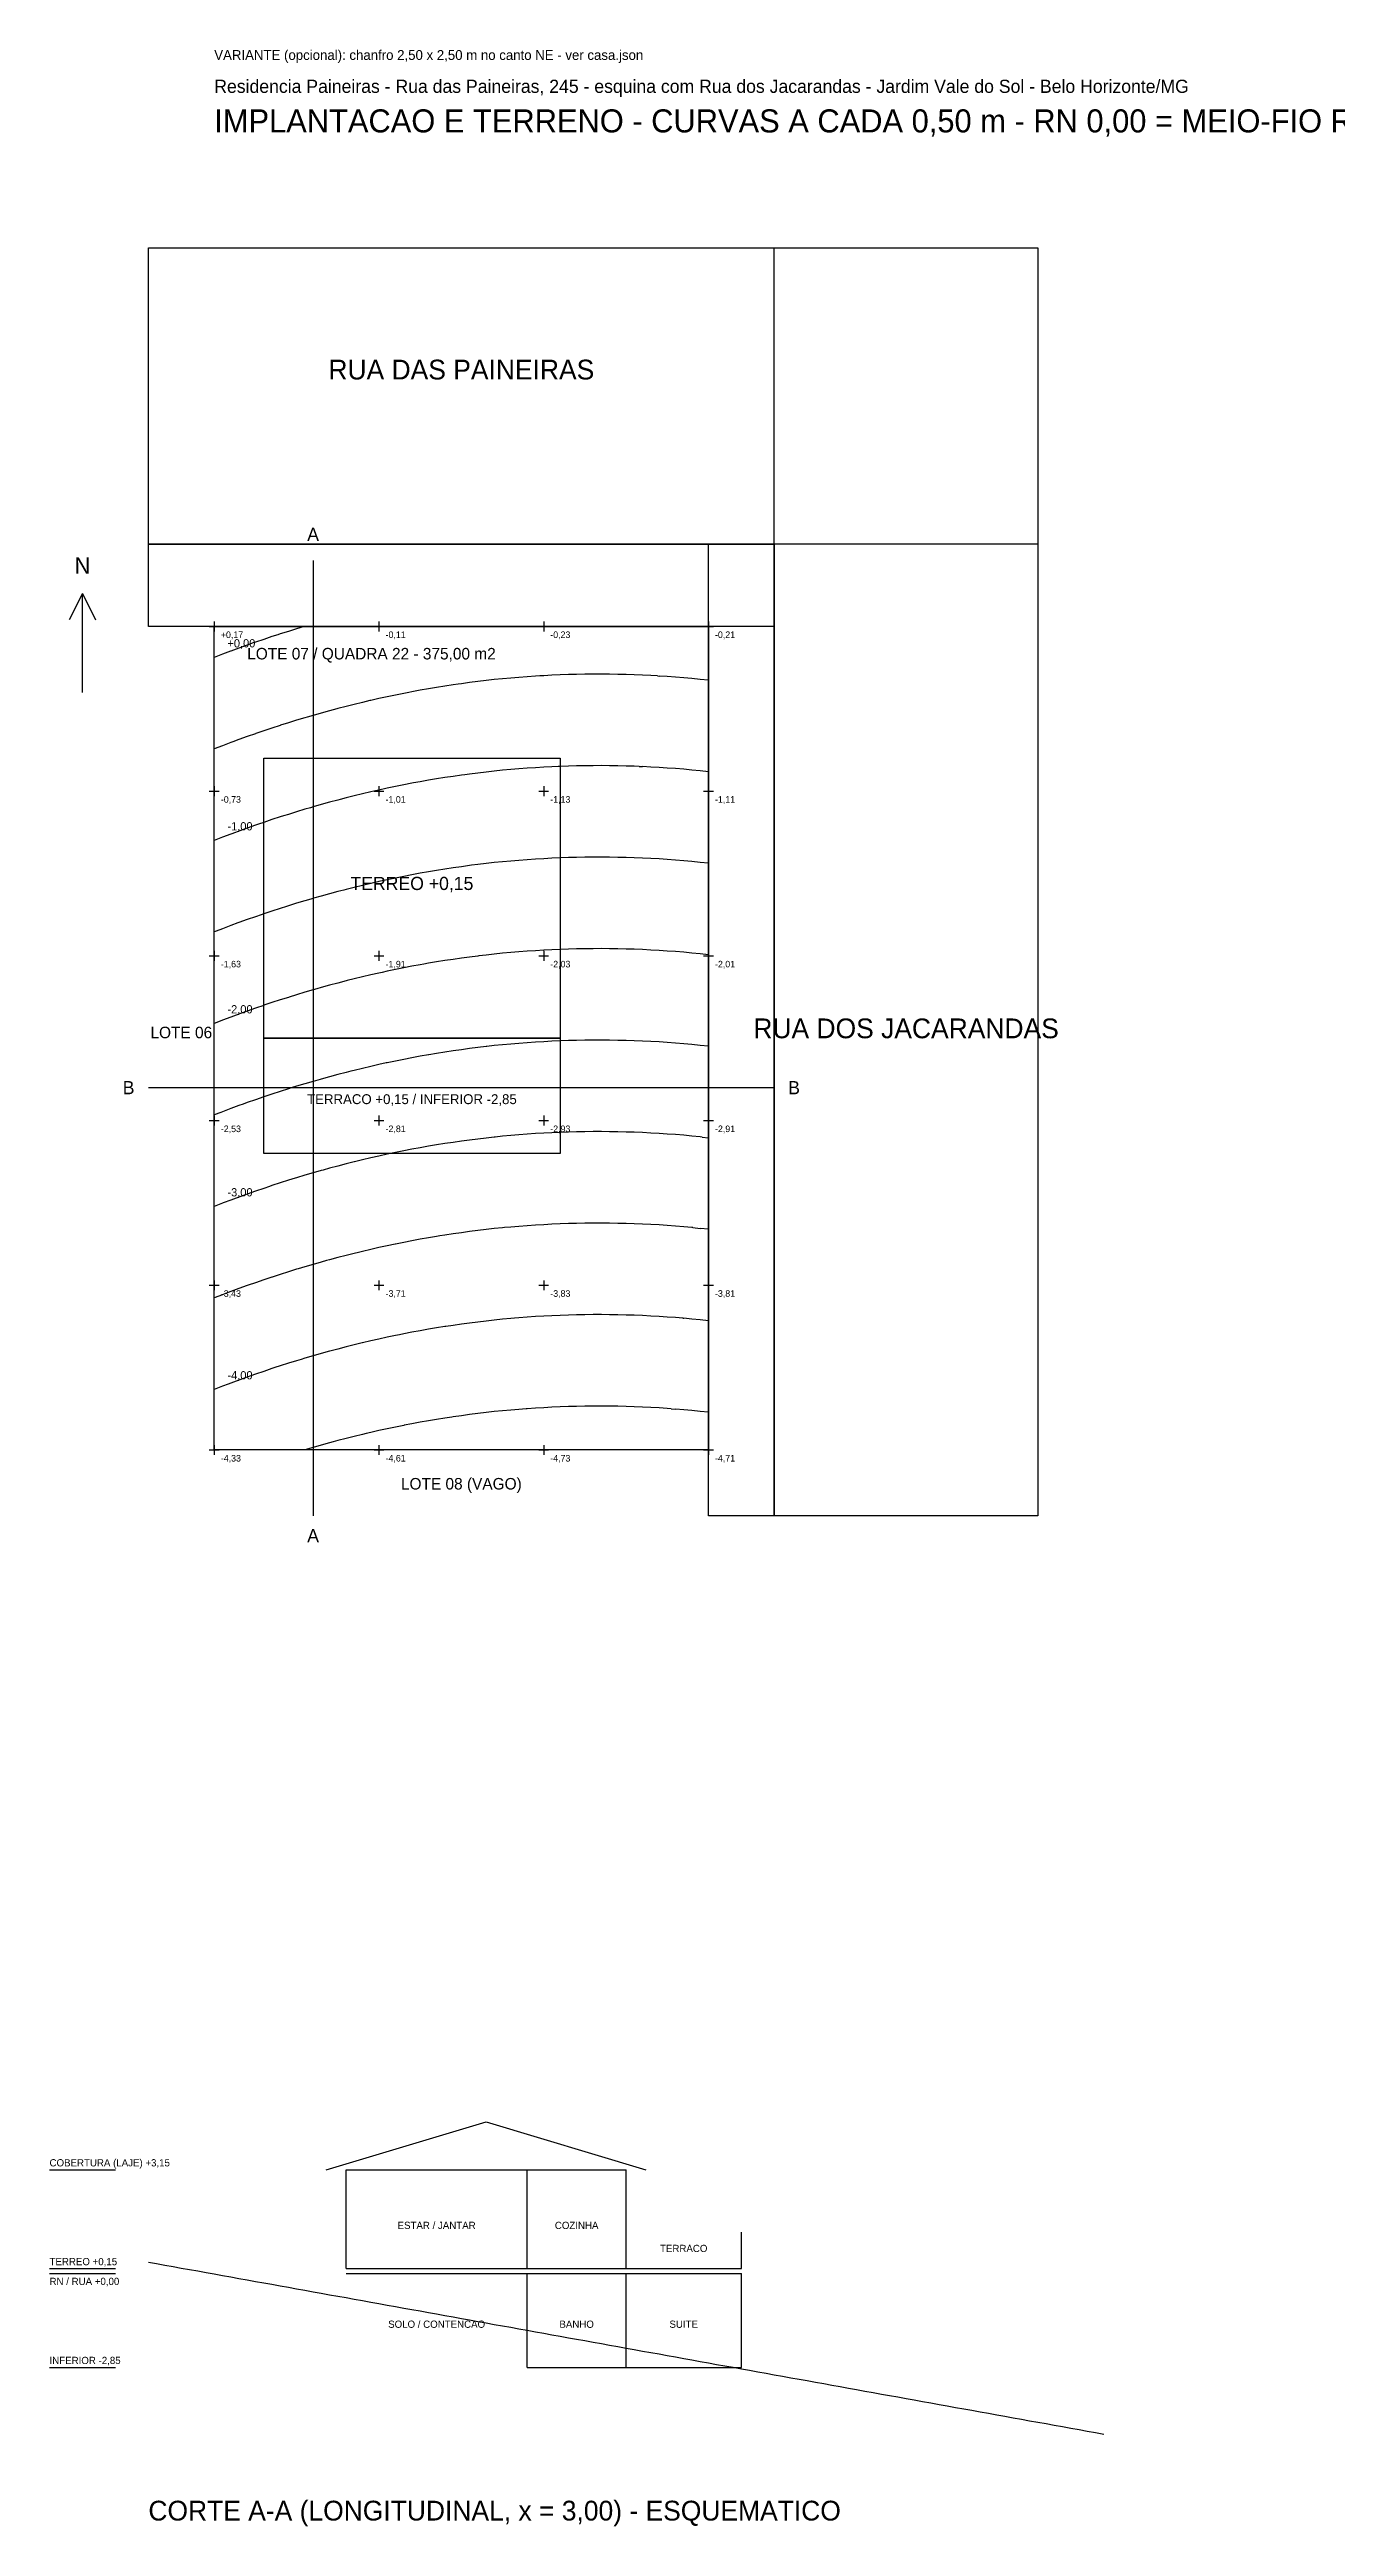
# Model space of a CAD drawing. Header units: metres. Extents: x -5 to 88.6, y -57.7 to 17.5.
# Drawn here: x -5 to 34.1, y -57.7 to 17.5 of the extents above; entities that cross this region are included whole.
import ezdxf
from ezdxf.enums import TextEntityAlignment as Align

# ---------------------------------------------------------------- set-up
doc = ezdxf.new("R2010")
doc.units = ezdxf.units.M
for name, color, linetype in [('AMBIENTES', 7, 'CONTINUOUS'), ('COBERTURA', 30, 'CONTINUOUS'), ('CORTE', 1, 'CONTINUOUS'), ('COTAS_TERRENO', 2, 'CONTINUOUS'), ('CURVAS_MESTRAS', 94, 'CONTINUOUS'), ('CURVAS_NIVEL', 3, 'CONTINUOUS'), ('GUARDA_CORPO', 6, 'CONTINUOUS'), ('LOTE', 7, 'CONTINUOUS'), ('NIVEIS', 2, 'CONTINUOUS'), ('PASSEIO', 9, 'CONTINUOUS'), ('PROJECAO', 8, 'CONTINUOUS'), ('TERRENO_CORTE', 3, 'CONTINUOUS'), ('TEXTO', 7, 'CONTINUOUS'), ('VIAS', 8, 'CONTINUOUS')]:
    doc.layers.add(name, color=color, linetype=linetype)

msp = doc.modelspace()

# ---------------------------------------------------------------- linework, layer by layer
at = {"layer": 'COBERTURA'}
for p, q in [((3.4, -46.85), (8.25, -45.395)), ((8.25, -45.395), (13.1, -46.85))]:
    msp.add_line(p, q, dxfattribs=at)
at = {"layer": 'CORTE'}
for p, q in [((3, 2), (3, -27)), ((-2, -14), (17, -14)), ((4, -46.85), (12.5, -46.85)), ((4, -49.85), (4, -46.85)), ((9.5, -49.85), (9.5, -46.85)), ((12.5, -49.85), (12.5, -46.85)), ((4, -49.85), (16, -49.85)), ((4, -50), (16, -50)), ((9.5, -52.85), (9.5, -50)), ((12.5, -52.85), (12.5, -50)), ((16, -52.85), (16, -50)), ((9.5, -52.85), (16, -52.85))]:
    msp.add_line(p, q, dxfattribs=at)
at = {"layer": 'COTAS_TERRENO'}
for p, q in [((-0.15, 0), (0.15, 0)), ((0, 0.15), (0, -0.15)), ((4.85, 0), (5.15, 0)), ((5, 0.15), (5, -0.15)), ((9.85, 0), (10.15, 0)), ((10, 0.15), (10, -0.15)), ((14.85, 0), (15.15, 0)), ((15, 0.15), (15, -0.15)), ((-0.15, -5), (0.15, -5)), ((0, -4.85), (0, -5.15)), ((4.85, -5), (5.15, -5)), ((5, -4.85), (5, -5.15)), ((9.85, -5), (10.15, -5)), ((10, -4.85), (10, -5.15)), ((14.85, -5), (15.15, -5)), ((15, -4.85), (15, -5.15)), ((-0.15, -10), (0.15, -10)), ((0, -9.85), (0, -10.15)), ((4.85, -10), (5.15, -10)), ((5, -9.85), (5, -10.15)), ((9.85, -10), (10.15, -10)), ((10, -9.85), (10, -10.15)), ((14.85, -10), (15.15, -10)), ((15, -9.85), (15, -10.15)), ((-0.15, -15), (0.15, -15)), ((0, -14.85), (0, -15.15)), ((4.85, -15), (5.15, -15)), ((5, -14.85), (5, -15.15)), ((9.85, -15), (10.15, -15)), ((10, -14.85), (10, -15.15)), ((14.85, -15), (15.15, -15)), ((15, -14.85), (15, -15.15)), ((-0.15, -20), (0.15, -20)), ((0, -19.85), (0, -20.15)), ((4.85, -20), (5.15, -20)), ((5, -19.85), (5, -20.15)), ((9.85, -20), (10.15, -20)), ((10, -19.85), (10, -20.15)), ((14.85, -20), (15.15, -20)), ((15, -19.85), (15, -20.15)), ((-0.15, -25), (0.15, -25)), ((0, -24.85), (0, -25.15)), ((4.85, -25), (5.15, -25)), ((5, -24.85), (5, -25.15)), ((9.85, -25), (10.15, -25)), ((10, -24.85), (10, -25.15)), ((14.85, -25), (15.15, -25)), ((15, -24.85), (15, -25.15))]:
    msp.add_line(p, q, dxfattribs=at)
at = {"layer": 'CURVAS_MESTRAS'}
for p, q in [((2.7304, 0), (2.5, -0.0694)), ((0.4926, -0.75), (0.25, -0.8413)), ((0.5, -0.7472), (0.4926, -0.75)), ((0.75, -0.6552), (0.5, -0.7472)), ((1, -0.5653), (0.75, -0.6552)), ((1.1858, -0.5), (1, -0.5653)), ((1.25, -0.4774), (1.1858, -0.5)), ((1.5, -0.3917), (1.25, -0.4774)), ((1.75, -0.308), (1.5, -0.3917)), ((1.9277, -0.25), (1.75, -0.308)), ((2, -0.2264), (1.9277, -0.25)), ((2.25, -0.1469), (2, -0.2264)), ((2.5, -0.0694), (2.25, -0.1469)), ((0.25, -0.8413), (0, -0.9375)), ((7.6031, -4.5), (7.5, -4.5139)), ((7.75, -4.4802), (7.6031, -4.5)), ((8, -4.4486), (7.75, -4.4802)), ((8.25, -4.4191), (8, -4.4486)), ((8.5, -4.3917), (8.25, -4.4191)), ((8.75, -4.3663), (8.5, -4.3917)), ((9, -4.3431), (8.75, -4.3663)), ((9.25, -4.3219), (9, -4.3431)), ((9.5, -4.3028), (9.25, -4.3219)), ((9.75, -4.2858), (9.5, -4.3028)), ((10, -4.2708), (9.75, -4.2858)), ((10.25, -4.258), (10, -4.2708)), ((10.4355, -4.25), (10.25, -4.258)), ((10.5, -4.2472), (10.4355, -4.25)), ((10.75, -4.2385), (10.5, -4.2472)), ((11, -4.2319), (10.75, -4.2385)), ((11.25, -4.2274), (11, -4.2319)), ((11.5, -4.225), (11.25, -4.2274)), ((11.75, -4.2247), (11.5, -4.225)), ((12, -4.2264), (11.75, -4.2247)), ((12.25, -4.2302), (12, -4.2264)), ((12.5, -4.2361), (12.25, -4.2302)), ((12.75, -4.2441), (12.5, -4.2361)), ((12.8966, -4.25), (12.75, -4.2441)), ((12.8966, -4.25), (13, -4.2542)), ((13.25, -4.2663), (13, -4.2542)), ((13.5, -4.2806), (13.25, -4.2663)), ((13.75, -4.2969), (13.5, -4.2806)), ((14, -4.3153), (13.75, -4.2969)), ((14.25, -4.3358), (14, -4.3153)), ((14.5, -4.3583), (14.25, -4.3358)), ((14.75, -4.383), (14.5, -4.3583)), ((15, -4.4097), (14.75, -4.383)), ((3.8235, -5.25), (3.75, -5.2691)), ((4, -5.2042), (3.8235, -5.25)), ((4.25, -5.1413), (4, -5.2042)), ((4.5, -5.0806), (4.25, -5.1413)), ((4.75, -5.0219), (4.5, -5.0806)), ((4.8466, -5), (4.75, -5.0219)), ((5, -4.9653), (4.8466, -5)), ((5.25, -4.9108), (5, -4.9653)), ((5.5, -4.8583), (5.25, -4.9108)), ((5.75, -4.808), (5.5, -4.8583)), ((6, -4.7597), (5.75, -4.808)), ((6.0526, -4.75), (6, -4.7597)), ((6.25, -4.7135), (6.0526, -4.75)), ((6.5, -4.6694), (6.25, -4.7135)), ((6.75, -4.6274), (6.5, -4.6694)), ((7, -4.5875), (6.75, -4.6274)), ((7.25, -4.5497), (7, -4.5875)), ((7.5, -4.5139), (7.25, -4.5497)), ((1.3462, -6), (1.25, -6.033)), ((1.5, -5.9472), (1.3462, -6)), ((1.75, -5.8635), (1.5, -5.9472)), ((2, -5.7819), (1.75, -5.8635)), ((2.1004, -5.75), (2, -5.7819)), ((2.25, -5.7024), (2.1004, -5.75)), ((2.5, -5.625), (2.25, -5.7024)), ((2.75, -5.5497), (2.5, -5.625)), ((2.9194, -5.5), (2.75, -5.5497)), ((3, -5.4764), (2.9194, -5.5)), ((3.25, -5.4052), (3, -5.4764)), ((3.5, -5.3361), (3.25, -5.4052)), ((3.75, -5.2691), (3.5, -5.3361)), ((0.25, -6.3969), (0, -6.4931)), ((0.5, -6.3028), (0.25, -6.3969)), ((0.6434, -6.25), (0.5, -6.3028)), ((0.75, -6.2108), (0.6434, -6.25)), ((1, -6.1208), (0.75, -6.2108)), ((1.25, -6.033), (1, -6.1208)), ((5, -10.5208), (4.75, -10.5774)), ((5.0955, -10.5), (5, -10.5208)), ((5.25, -10.4663), (5.0955, -10.5)), ((5.5, -10.4139), (5.25, -10.4663)), ((5.75, -10.3635), (5.5, -10.4139)), ((6, -10.3153), (5.75, -10.3635)), ((6.25, -10.2691), (6, -10.3153)), ((6.3583, -10.25), (6.25, -10.2691)), ((6.5, -10.225), (6.3583, -10.25)), ((6.75, -10.183), (6.5, -10.225)), ((7, -10.1431), (6.75, -10.183)), ((7.25, -10.1052), (7, -10.1431)), ((7.5, -10.0694), (7.25, -10.1052)), ((7.75, -10.0358), (7.5, -10.0694)), ((8, -10.0042), (7.75, -10.0358)), ((8.0353, -10), (8, -10.0042)), ((8.25, -9.9747), (8.0353, -10)), ((8.5, -9.9472), (8.25, -9.9747)), ((8.75, -9.9219), (8.5, -9.9472)), ((9, -9.8986), (8.75, -9.9219)), ((9.25, -9.8774), (9, -9.8986)), ((9.5, -9.8583), (9.25, -9.8774)), ((9.75, -9.8413), (9.5, -9.8583)), ((10, -9.8264), (9.75, -9.8413)), ((10.25, -9.8135), (10, -9.8264)), ((10.5, -9.8028), (10.25, -9.8135)), ((10.75, -9.7941), (10.5, -9.8028)), ((11, -9.7875), (10.75, -9.7941)), ((11.25, -9.783), (11, -9.7875)), ((11.5, -9.7806), (11.25, -9.783)), ((11.75, -9.7802), (11.5, -9.7806)), ((12, -9.7819), (11.75, -9.7802)), ((12.25, -9.7858), (12, -9.7819)), ((12.5, -9.7917), (12.25, -9.7858)), ((12.75, -9.7997), (12.5, -9.7917)), ((13, -9.8097), (12.75, -9.7997)), ((13.25, -9.8219), (13, -9.8097)), ((13.5, -9.8361), (13.25, -9.8219)), ((13.75, -9.8524), (13.5, -9.8361)), ((14, -9.8708), (13.75, -9.8524)), ((14.25, -9.8913), (14, -9.8708)), ((14.5, -9.9139), (14.25, -9.8913)), ((14.75, -9.9385), (14.5, -9.9139)), ((15, -9.9653), (14.75, -9.9385)), ((2.25, -11.258), (2, -11.3375)), ((2.2758, -11.25), (2.25, -11.258)), ((2.5, -11.1806), (2.2758, -11.25)), ((2.75, -11.1052), (2.5, -11.1806)), ((3, -11.0319), (2.75, -11.1052)), ((3.1122, -11), (3, -11.0319)), ((3.25, -10.9608), (3.1122, -11)), ((3.5, -10.8917), (3.25, -10.9608)), ((3.75, -10.8247), (3.5, -10.8917)), ((4, -10.7597), (3.75, -10.8247)), ((4.0387, -10.75), (4, -10.7597)), ((4.25, -10.6969), (4.0387, -10.75)), ((4.5, -10.6361), (4.25, -10.6969)), ((4.75, -10.5774), (4.5, -10.6361)), ((0.1264, -12), (0, -12.0486)), ((0.25, -11.9524), (0.1264, -12)), ((0.5, -11.8583), (0.25, -11.9524)), ((0.75, -11.7663), (0.5, -11.8583)), ((0.7954, -11.75), (0.75, -11.7663)), ((1, -11.6764), (0.7954, -11.75)), ((1.25, -11.5885), (1, -11.6764)), ((1.5, -11.5028), (1.25, -11.5885)), ((1.5083, -11.5), (1.5, -11.5028)), ((1.75, -11.4191), (1.5083, -11.5)), ((2, -11.3375), (1.75, -11.4191)), ((6.5, -15.7806), (6.25, -15.8247)), ((6.6818, -15.75), (6.5, -15.7806)), ((6.75, -15.7385), (6.6818, -15.75)), ((7, -15.6986), (6.75, -15.7385)), ((7.25, -15.6608), (7, -15.6986)), ((7.5, -15.625), (7.25, -15.6608)), ((7.75, -15.5913), (7.5, -15.625)), ((8, -15.5597), (7.75, -15.5913)), ((8.25, -15.5302), (8, -15.5597)), ((8.5, -15.5028), (8.25, -15.5302)), ((8.5274, -15.5), (8.5, -15.5028)), ((8.75, -15.4774), (8.5274, -15.5)), ((9, -15.4542), (8.75, -15.4774)), ((9.25, -15.433), (9, -15.4542)), ((9.5, -15.4139), (9.25, -15.433)), ((9.75, -15.3969), (9.5, -15.4139)), ((10, -15.3819), (9.75, -15.3969)), ((10.25, -15.3691), (10, -15.3819)), ((10.5, -15.3583), (10.25, -15.3691)), ((10.75, -15.3497), (10.5, -15.3583)), ((11, -15.3431), (10.75, -15.3497)), ((11.25, -15.3385), (11, -15.3431)), ((11.5, -15.3361), (11.25, -15.3385)), ((11.75, -15.3358), (11.5, -15.3361)), ((12, -15.3375), (11.75, -15.3358)), ((12.25, -15.3413), (12, -15.3375)), ((12.5, -15.3472), (12.25, -15.3413)), ((12.75, -15.3552), (12.5, -15.3472)), ((13, -15.3653), (12.75, -15.3552)), ((13.25, -15.3774), (13, -15.3653)), ((13.5, -15.3917), (13.25, -15.3774)), ((13.75, -15.408), (13.5, -15.3917)), ((14, -15.4264), (13.75, -15.408)), ((14.25, -15.4469), (14, -15.4264)), ((14.5, -15.4694), (14.25, -15.4469)), ((14.75, -15.4941), (14.5, -15.4694)), ((14.8052, -15.5), (14.75, -15.4941)), ((14.8052, -15.5), (15, -15.5208)), ((3.25, -16.5163), (3, -16.5875)), ((3.309, -16.5), (3.25, -16.5163)), ((3.5, -16.4472), (3.309, -16.5)), ((3.75, -16.3802), (3.5, -16.4472)), ((4, -16.3153), (3.75, -16.3802)), ((4.25, -16.2524), (4, -16.3153)), ((4.26, -16.25), (4.25, -16.2524)), ((4.5, -16.1917), (4.26, -16.25)), ((4.75, -16.133), (4.5, -16.1917)), ((5, -16.0764), (4.75, -16.133)), ((5.25, -16.0219), (5, -16.0764)), ((5.3543, -16), (5.25, -16.0219)), ((5.5, -15.9694), (5.3543, -16)), ((5.75, -15.9191), (5.5, -15.9694)), ((6, -15.8708), (5.75, -15.9191)), ((6.25, -15.8247), (6, -15.8708)), ((0.9498, -17.25), (0.75, -17.3219)), ((1, -17.2319), (0.9498, -17.25)), ((1.25, -17.1441), (1, -17.2319)), ((1.5, -17.0583), (1.25, -17.1441)), ((1.6743, -17), (1.5, -17.0583)), ((1.75, -16.9747), (1.6743, -17)), ((2, -16.8931), (1.75, -16.9747)), ((2.25, -16.8135), (2, -16.8931)), ((2.4552, -16.75), (2.25, -16.8135)), ((2.5, -16.7361), (2.4552, -16.75)), ((2.75, -16.6608), (2.5, -16.7361)), ((3, -16.5875), (2.75, -16.6608)), ((0.25, -17.508), (0, -17.6042)), ((0.2712, -17.5), (0.25, -17.508)), ((0.5, -17.4139), (0.2712, -17.5)), ((0.75, -17.3219), (0.5, -17.4139)), ((8.75, -21.033), (8.5, -21.0583)), ((9, -21.0097), (8.75, -21.033)), ((9.1148, -21), (9, -21.0097)), ((9.25, -20.9885), (9.1148, -21)), ((9.5, -20.9694), (9.25, -20.9885)), ((9.75, -20.9524), (9.5, -20.9694)), ((10, -20.9375), (9.75, -20.9524)), ((10.25, -20.9247), (10, -20.9375)), ((10.5, -20.9139), (10.25, -20.9247)), ((10.75, -20.9052), (10.5, -20.9139)), ((11, -20.8986), (10.75, -20.9052)), ((11.25, -20.8941), (11, -20.8986)), ((11.5, -20.8917), (11.25, -20.8941)), ((11.75, -20.8913), (11.5, -20.8917)), ((12, -20.8931), (11.75, -20.8913)), ((12.25, -20.8969), (12, -20.8931)), ((12.5, -20.9028), (12.25, -20.8969)), ((12.75, -20.9108), (12.5, -20.9028)), ((13, -20.9208), (12.75, -20.9108)), ((13.25, -20.933), (13, -20.9208)), ((13.5, -20.9472), (13.25, -20.933)), ((13.75, -20.9635), (13.5, -20.9472)), ((14, -20.9819), (13.75, -20.9635)), ((14.2203, -21), (14, -20.9819)), ((14.2203, -21), (14.25, -21.0024)), ((14.5, -21.025), (14.25, -21.0024)), ((14.75, -21.0497), (14.5, -21.025)), ((15, -21.0764), (14.75, -21.0497)), ((4.4886, -21.75), (4.25, -21.808)), ((4.5, -21.7472), (4.4886, -21.75)), ((4.75, -21.6885), (4.5, -21.7472)), ((5, -21.6319), (4.75, -21.6885)), ((5.25, -21.5774), (5, -21.6319)), ((5.5, -21.525), (5.25, -21.5774)), ((5.6241, -21.5), (5.5, -21.525)), ((5.75, -21.4747), (5.6241, -21.5)), ((6, -21.4264), (5.75, -21.4747)), ((6.25, -21.3802), (6, -21.4264)), ((6.5, -21.3361), (6.25, -21.3802)), ((6.75, -21.2941), (6.5, -21.3361)), ((7, -21.2542), (6.75, -21.2941)), ((7.0275, -21.25), (7, -21.2542)), ((7.25, -21.2163), (7.0275, -21.25)), ((7.5, -21.1806), (7.25, -21.2163)), ((7.75, -21.1469), (7.5, -21.1806)), ((8, -21.1153), (7.75, -21.1469)), ((8.25, -21.0858), (8, -21.1153)), ((8.5, -21.0583), (8.25, -21.0858)), ((1.75, -22.5302), (1.5, -22.6139)), ((1.8426, -22.5), (1.75, -22.5302)), ((2, -22.4486), (1.8426, -22.5)), ((2.25, -22.3691), (2, -22.4486)), ((2.5, -22.2917), (2.25, -22.3691)), ((2.6382, -22.25), (2.5, -22.2917)), ((2.75, -22.2163), (2.6382, -22.25)), ((3, -22.1431), (2.75, -22.2163)), ((3.25, -22.0719), (3, -22.1431)), ((3.5, -22.0028), (3.25, -22.0719)), ((3.5104, -22), (3.5, -22.0028)), ((3.75, -21.9358), (3.5104, -22)), ((4, -21.8708), (3.75, -21.9358)), ((4.25, -21.808), (4, -21.8708)), ((0.25, -23.0635), (0, -23.1597)), ((0.4188, -23), (0.25, -23.0635)), ((0.5, -22.9694), (0.4188, -23)), ((0.75, -22.8774), (0.5, -22.9694)), ((1, -22.7875), (0.75, -22.8774)), ((1.1067, -22.75), (1, -22.7875)), ((1.25, -22.6997), (1.1067, -22.75)), ((1.5, -22.6139), (1.25, -22.6997))]:
    msp.add_line(p, q, dxfattribs=at)
at = {"layer": 'CURVAS_NIVEL'}
for p, q in [((9.8837, -1.5), (9.75, -1.508)), ((10, -1.4931), (9.8837, -1.5)), ((10.25, -1.4802), (10, -1.4931)), ((10.5, -1.4694), (10.25, -1.4802)), ((10.75, -1.4608), (10.5, -1.4694)), ((11, -1.4542), (10.75, -1.4608)), ((11.25, -1.4497), (11, -1.4542)), ((11.5, -1.4472), (11.25, -1.4497)), ((11.75, -1.4469), (11.5, -1.4472)), ((12, -1.4486), (11.75, -1.4469)), ((12.25, -1.4524), (12, -1.4486)), ((12.5, -1.4583), (12.25, -1.4524)), ((12.75, -1.4663), (12.5, -1.4583)), ((13, -1.4764), (12.75, -1.4663)), ((13.25, -1.4885), (13, -1.4764)), ((13.4512, -1.5), (13.25, -1.4885)), ((13.4512, -1.5), (13.5, -1.5028)), ((13.75, -1.5191), (13.5, -1.5028)), ((4.7249, -2.25), (4.5, -2.3028)), ((4.75, -2.2441), (4.7249, -2.25)), ((5, -2.1875), (4.75, -2.2441)), ((5.25, -2.133), (5, -2.1875)), ((5.5, -2.0806), (5.25, -2.133)), ((5.75, -2.0302), (5.5, -2.0806)), ((5.9065, -2), (5.75, -2.0302)), ((6, -1.9819), (5.9065, -2)), ((6.25, -1.9358), (6, -1.9819)), ((6.5, -1.8917), (6.25, -1.9358)), ((6.75, -1.8497), (6.5, -1.8917)), ((7, -1.8097), (6.75, -1.8497)), ((7.25, -1.7719), (7, -1.8097)), ((7.4029, -1.75), (7.25, -1.7719)), ((7.5, -1.7361), (7.4029, -1.75)), ((7.75, -1.7024), (7.5, -1.7361)), ((8, -1.6708), (7.75, -1.7024)), ((8.25, -1.6413), (8, -1.6708)), ((8.5, -1.6139), (8.25, -1.6413)), ((8.75, -1.5885), (8.5, -1.6139)), ((9, -1.5653), (8.75, -1.5885)), ((9.25, -1.5441), (9, -1.5653)), ((9.5, -1.525), (9.25, -1.5441)), ((9.75, -1.508), (9.5, -1.525)), ((14, -1.5375), (13.75, -1.5191)), ((14.25, -1.558), (14, -1.5375)), ((14.5, -1.5806), (14.25, -1.558)), ((14.75, -1.6052), (14.5, -1.5806)), ((15, -1.6319), (14.75, -1.6052)), ((2, -3.0042), (1.75, -3.0858)), ((2.0131, -3), (2, -3.0042)), ((2.25, -2.9247), (2.0131, -3)), ((2.5, -2.8472), (2.25, -2.9247)), ((2.75, -2.7719), (2.5, -2.8472)), ((2.8246, -2.75), (2.75, -2.7719)), ((3, -2.6986), (2.8246, -2.75)), ((3.25, -2.6274), (3, -2.6986)), ((3.5, -2.5583), (3.25, -2.6274)), ((3.7176, -2.5), (3.5, -2.5583)), ((3.75, -2.4913), (3.7176, -2.5)), ((4, -2.4264), (3.75, -2.4913)), ((4.25, -2.3635), (4, -2.4264)), ((4.5, -2.3028), (4.25, -2.3635)), ((0.25, -3.6191), (0, -3.7153)), ((0.5, -3.525), (0.25, -3.6191)), ((0.5679, -3.5), (0.5, -3.525)), ((0.75, -3.433), (0.5679, -3.5)), ((1, -3.3431), (0.75, -3.433)), ((1.25, -3.2552), (1, -3.3431)), ((1.2652, -3.25), (1.25, -3.2552)), ((1.5, -3.1694), (1.2652, -3.25)), ((1.75, -3.0858), (1.5, -3.1694)), ((6.203, -7.5), (6, -7.5375)), ((6.25, -7.4913), (6.203, -7.5)), ((6.5, -7.4472), (6.25, -7.4913)), ((6.75, -7.4052), (6.5, -7.4472)), ((7, -7.3653), (6.75, -7.4052)), ((7.25, -7.3274), (7, -7.3653)), ((7.5, -7.2917), (7.25, -7.3274)), ((7.75, -7.258), (7.5, -7.2917)), ((7.8132, -7.25), (7.75, -7.258)), ((8, -7.2264), (7.8132, -7.25)), ((8.25, -7.1969), (8, -7.2264)), ((8.5, -7.1694), (8.25, -7.1969)), ((8.75, -7.1441), (8.5, -7.1694)), ((9, -7.1208), (8.75, -7.1441)), ((9.25, -7.0997), (9, -7.1208)), ((9.5, -7.0806), (9.25, -7.0997)), ((9.75, -7.0635), (9.5, -7.0806)), ((10, -7.0486), (9.75, -7.0635)), ((10.25, -7.0358), (10, -7.0486)), ((10.5, -7.025), (10.25, -7.0358)), ((10.75, -7.0163), (10.5, -7.025)), ((11, -7.0097), (10.75, -7.0163)), ((11.25, -7.0052), (11, -7.0097)), ((11.5, -7.0028), (11.25, -7.0052)), ((11.75, -7.0024), (11.5, -7.0028)), ((12, -7.0042), (11.75, -7.0024)), ((12.25, -7.008), (12, -7.0042)), ((12.5, -7.0139), (12.25, -7.008)), ((12.75, -7.0219), (12.5, -7.0139)), ((13, -7.0319), (12.75, -7.0219)), ((13.25, -7.0441), (13, -7.0319)), ((13.5, -7.0583), (13.25, -7.0441)), ((13.75, -7.0747), (13.5, -7.0583)), ((14, -7.0931), (13.75, -7.0747)), ((14.25, -7.1135), (14, -7.0931)), ((14.5, -7.1361), (14.25, -7.1135)), ((14.75, -7.1608), (14.5, -7.1361)), ((15, -7.1875), (14.75, -7.1608)), ((3, -8.2542), (2.75, -8.3274)), ((3.0146, -8.25), (3, -8.2542)), ((3.25, -8.183), (3.0146, -8.25)), ((3.5, -8.1139), (3.25, -8.183)), ((3.75, -8.0469), (3.5, -8.1139)), ((3.9305, -8), (3.75, -8.0469)), ((4, -7.9819), (3.9305, -8)), ((4.25, -7.9191), (4, -7.9819)), ((4.5, -7.8583), (4.25, -7.9191)), ((4.75, -7.7997), (4.5, -7.8583)), ((4.9693, -7.75), (4.75, -7.7997)), ((5, -7.7431), (4.9693, -7.75)), ((5.25, -7.6885), (5, -7.7431)), ((5.5, -7.6361), (5.25, -7.6885)), ((5.75, -7.5858), (5.5, -7.6361)), ((6, -7.5375), (5.75, -7.5858)), ((0.7189, -9), (0.5, -9.0806)), ((0.75, -8.9885), (0.7189, -9)), ((1, -8.8986), (0.75, -8.9885)), ((1.25, -8.8108), (1, -8.8986)), ((1.4271, -8.75), (1.25, -8.8108)), ((1.5, -8.725), (1.4271, -8.75)), ((1.75, -8.6413), (1.5, -8.725)), ((2, -8.5597), (1.75, -8.6413)), ((2.1878, -8.5), (2, -8.5597)), ((2.25, -8.4802), (2.1878, -8.5)), ((2.5, -8.4028), (2.25, -8.4802)), ((2.75, -8.3274), (2.5, -8.4028)), ((0.0542, -9.25), (0, -9.2708)), ((0.25, -9.1747), (0.0542, -9.25)), ((0.5, -9.0806), (0.25, -9.1747)), ((8, -12.7819), (7.75, -12.8135)), ((8.25, -12.7524), (8, -12.7819)), ((8.2722, -12.75), (8.25, -12.7524)), ((8.5, -12.725), (8.2722, -12.75)), ((8.75, -12.6997), (8.5, -12.725)), ((9, -12.6764), (8.75, -12.6997)), ((9.25, -12.6552), (9, -12.6764)), ((9.5, -12.6361), (9.25, -12.6552)), ((9.75, -12.6191), (9.5, -12.6361)), ((10, -12.6042), (9.75, -12.6191)), ((10.25, -12.5913), (10, -12.6042)), ((10.5, -12.5806), (10.25, -12.5913)), ((10.75, -12.5719), (10.5, -12.5806)), ((11, -12.5653), (10.75, -12.5719)), ((11.25, -12.5608), (11, -12.5653)), ((11.5, -12.5583), (11.25, -12.5608)), ((11.75, -12.558), (11.5, -12.5583)), ((12, -12.5597), (11.75, -12.558)), ((12.25, -12.5635), (12, -12.5597)), ((12.5, -12.5694), (12.25, -12.5635)), ((12.75, -12.5774), (12.5, -12.5694)), ((13, -12.5875), (12.75, -12.5774)), ((13.25, -12.5997), (13, -12.5875)), ((13.5, -12.6139), (13.25, -12.5997)), ((13.75, -12.6302), (13.5, -12.6139)), ((14, -12.6486), (13.75, -12.6302)), ((14.25, -12.6691), (14, -12.6486)), ((14.5, -12.6917), (14.25, -12.6691)), ((14.75, -12.7163), (14.5, -12.6917)), ((15, -12.7431), (14.75, -12.7163)), ((4.1492, -13.5), (4, -13.5375)), ((4.25, -13.4747), (4.1492, -13.5)), ((4.5, -13.4139), (4.25, -13.4747)), ((4.75, -13.3552), (4.5, -13.4139)), ((5, -13.2986), (4.75, -13.3552)), ((5.2229, -13.25), (5, -13.2986)), ((5.25, -13.2441), (5.2229, -13.25)), ((5.5, -13.1917), (5.25, -13.2441)), ((5.75, -13.1413), (5.5, -13.1917)), ((6, -13.0931), (5.75, -13.1413)), ((6.25, -13.0469), (6, -13.0931)), ((6.5, -13.0028), (6.25, -13.0469)), ((6.5165, -13), (6.5, -13.0028)), ((6.75, -12.9608), (6.5165, -13)), ((7, -12.9208), (6.75, -12.9608)), ((7.25, -12.883), (7, -12.9208)), ((7.5, -12.8472), (7.25, -12.883)), ((7.75, -12.8135), (7.5, -12.8472)), ((1.5, -14.2806), (1.25, -14.3663)), ((1.5913, -14.25), (1.5, -14.2806)), ((1.75, -14.1969), (1.5913, -14.25)), ((2, -14.1153), (1.75, -14.1969)), ((2.25, -14.0358), (2, -14.1153)), ((2.3655, -14), (2.25, -14.0358)), ((2.5, -13.9583), (2.3655, -14)), ((2.75, -13.883), (2.5, -13.9583)), ((3, -13.8097), (2.75, -13.883)), ((3.2098, -13.75), (3, -13.8097)), ((3.25, -13.7385), (3.2098, -13.75)), ((3.5, -13.6694), (3.25, -13.7385)), ((3.75, -13.6024), (3.5, -13.6694)), ((4, -13.5375), (3.75, -13.6024)), ((0.1986, -14.75), (0, -14.8264)), ((0.25, -14.7302), (0.1986, -14.75)), ((0.5, -14.6361), (0.25, -14.7302)), ((0.75, -14.5441), (0.5, -14.6361)), ((0.8726, -14.5), (0.75, -14.5441)), ((1, -14.4542), (0.8726, -14.5)), ((1.25, -14.3663), (1, -14.4542)), ((5.4868, -18.75), (5.25, -18.7997)), ((5.5, -18.7472), (5.4868, -18.75)), ((5.75, -18.6969), (5.5, -18.7472)), ((6, -18.6486), (5.75, -18.6969)), ((6.25, -18.6024), (6, -18.6486)), ((6.5, -18.5583), (6.25, -18.6024)), ((6.75, -18.5163), (6.5, -18.5583)), ((6.8522, -18.5), (6.75, -18.5163)), ((7, -18.4764), (6.8522, -18.5)), ((7.25, -18.4385), (7, -18.4764)), ((7.5, -18.4028), (7.25, -18.4385)), ((7.75, -18.3691), (7.5, -18.4028)), ((8, -18.3375), (7.75, -18.3691)), ((8.25, -18.308), (8, -18.3375)), ((8.5, -18.2806), (8.25, -18.308)), ((8.75, -18.2552), (8.5, -18.2806)), ((8.806, -18.25), (8.75, -18.2552)), ((9, -18.2319), (8.806, -18.25)), ((9.25, -18.2108), (9, -18.2319)), ((9.5, -18.1917), (9.25, -18.2108)), ((9.75, -18.1747), (9.5, -18.1917)), ((10, -18.1597), (9.75, -18.1747)), ((10.25, -18.1469), (10, -18.1597)), ((10.5, -18.1361), (10.25, -18.1469)), ((10.75, -18.1274), (10.5, -18.1361)), ((11, -18.1208), (10.75, -18.1274)), ((11.25, -18.1163), (11, -18.1208)), ((11.5, -18.1139), (11.25, -18.1163)), ((11.75, -18.1135), (11.5, -18.1139)), ((12, -18.1153), (11.75, -18.1135)), ((12.25, -18.1191), (12, -18.1153)), ((12.5, -18.125), (12.25, -18.1191)), ((12.75, -18.133), (12.5, -18.125)), ((13, -18.1431), (12.75, -18.133)), ((13.25, -18.1552), (13, -18.1431)), ((13.5, -18.1694), (13.25, -18.1552)), ((13.75, -18.1858), (13.5, -18.1694)), ((14, -18.2042), (13.75, -18.1858)), ((14.25, -18.2247), (14, -18.2042)), ((14.5, -18.2472), (14.25, -18.2247)), ((14.5282, -18.25), (14.5, -18.2472)), ((14.5282, -18.25), (14.75, -18.2719)), ((15, -18.2986), (14.75, -18.2719)), ((2.5, -19.5139), (2.25, -19.5913)), ((2.5461, -19.5), (2.5, -19.5139)), ((2.75, -19.4385), (2.5461, -19.5)), ((3, -19.3653), (2.75, -19.4385)), ((3.25, -19.2941), (3, -19.3653)), ((3.4095, -19.25), (3.25, -19.2941)), ((3.5, -19.225), (3.4095, -19.25)), ((3.75, -19.158), (3.5, -19.225)), ((4, -19.0931), (3.75, -19.158)), ((4.25, -19.0302), (4, -19.0931)), ((4.3743, -19), (4.25, -19.0302)), ((4.5, -18.9694), (4.3743, -19)), ((4.75, -18.9108), (4.5, -18.9694)), ((5, -18.8542), (4.75, -18.9108)), ((5.25, -18.7997), (5, -18.8542)), ((0.25, -20.2858), (0, -20.3819)), ((0.345, -20.25), (0.25, -20.2858)), ((0.5, -20.1917), (0.345, -20.25)), ((0.75, -20.0997), (0.5, -20.1917)), ((1, -20.0097), (0.75, -20.0997)), ((1.0277, -20), (1, -20.0097)), ((1.25, -19.9219), (1.0277, -20)), ((1.5, -19.8361), (1.25, -19.9219)), ((1.75, -19.7524), (1.5, -19.8361)), ((1.7574, -19.75), (1.75, -19.7524)), ((2, -19.6708), (1.7574, -19.75)), ((2.25, -19.5913), (2, -19.6708)), ((7, -24.0319), (6.75, -24.0719)), ((7.211, -24), (7, -24.0319)), ((7.25, -23.9941), (7.211, -24)), ((7.5, -23.9583), (7.25, -23.9941)), ((7.75, -23.9247), (7.5, -23.9583)), ((8, -23.8931), (7.75, -23.9247)), ((8.25, -23.8635), (8, -23.8931)), ((8.5, -23.8361), (8.25, -23.8635)), ((8.75, -23.8108), (8.5, -23.8361)), ((9, -23.7875), (8.75, -23.8108)), ((9.25, -23.7663), (9, -23.7875)), ((9.4636, -23.75), (9.25, -23.7663)), ((9.5, -23.7472), (9.4636, -23.75)), ((9.75, -23.7302), (9.5, -23.7472)), ((10, -23.7153), (9.75, -23.7302)), ((10.25, -23.7024), (10, -23.7153)), ((10.5, -23.6917), (10.25, -23.7024)), ((10.75, -23.683), (10.5, -23.6917)), ((11, -23.6764), (10.75, -23.683)), ((11.25, -23.6719), (11, -23.6764)), ((11.5, -23.6694), (11.25, -23.6719)), ((11.75, -23.6691), (11.5, -23.6694)), ((12, -23.6708), (11.75, -23.6691)), ((12.25, -23.6747), (12, -23.6708)), ((12.5, -23.6806), (12.25, -23.6747)), ((12.75, -23.6885), (12.5, -23.6806)), ((13, -23.6986), (12.75, -23.6885)), ((13.25, -23.7108), (13, -23.6986)), ((13.5, -23.725), (13.25, -23.7108)), ((13.75, -23.7413), (13.5, -23.725)), ((13.8679, -23.75), (13.75, -23.7413)), ((13.8679, -23.75), (14, -23.7597)), ((14.25, -23.7802), (14, -23.7597)), ((14.5, -23.8028), (14.25, -23.7802)), ((14.75, -23.8274), (14.5, -23.8028)), ((15, -23.8542), (14.75, -23.8274)), ((3.5, -24.7806), (3.25, -24.8497)), ((3.614, -24.75), (3.5, -24.7806)), ((3.75, -24.7135), (3.614, -24.75)), ((4, -24.6486), (3.75, -24.7135)), ((4.25, -24.5858), (4, -24.6486)), ((4.5, -24.525), (4.25, -24.5858)), ((4.6065, -24.5), (4.5, -24.525)), ((4.75, -24.4663), (4.6065, -24.5)), ((5, -24.4097), (4.75, -24.4663)), ((5.25, -24.3552), (5, -24.4097)), ((5.5, -24.3028), (5.25, -24.3552)), ((5.75, -24.2524), (5.5, -24.3028)), ((5.7626, -24.25), (5.75, -24.2524)), ((6, -24.2042), (5.7626, -24.25)), ((6.25, -24.158), (6, -24.2042)), ((6.5, -24.1139), (6.25, -24.158)), ((6.75, -24.0719), (6.5, -24.1139)), ((2.75, -24.9941), (2.7304, -25)), ((3, -24.9208), (2.75, -24.9941)), ((3.25, -24.8497), (3, -24.9208))]:
    msp.add_line(p, q, dxfattribs=at)
at = {"layer": 'GUARDA_CORPO'}
msp.add_line((16, -49.85), (16, -48.75), dxfattribs=at)
at = {"layer": 'LOTE'}
for p, q in [((0, 0), (15, 0)), ((0, -25), (0, 0)), ((15, 0), (15, -25)), ((15, -25), (0, -25))]:
    msp.add_line(p, q, dxfattribs=at)
at = {"layer": 'NIVEIS'}
for p, q in [((-5, -46.85), (-3, -46.85)), ((-5, -49.85), (-3, -49.85)), ((-5, -50), (-3, -50)), ((-5, -52.85), (-3, -52.85))]:
    msp.add_line(p, q, dxfattribs=at)
at = {"layer": 'PASSEIO'}
for p, q in [((-2, 2.5), (17, 2.5)), ((-2, 0), (-2, 2.5)), ((15, 2.5), (17, 2.5)), ((15, -27), (15, 2.5)), ((17, 2.5), (17, 0)), ((17, 2.5), (17, -27)), ((17, 0), (-2, 0)), ((17, -27), (15, -27))]:
    msp.add_line(p, q, dxfattribs=at)
at = {"layer": 'PROJECAO'}
for p, q in [((1.5, -4), (10.5, -4)), ((1.5, -12.5), (1.5, -4)), ((10.5, -4), (10.5, -12.5)), ((10.5, -12.5), (1.5, -12.5)), ((1.5, -12.5), (10.5, -12.5)), ((1.5, -16), (1.5, -12.5)), ((10.5, -12.5), (10.5, -16)), ((10.5, -16), (1.5, -16))]:
    msp.add_line(p, q, dxfattribs=at)
at = {"layer": 'TERRENO_CORTE'}
for p, q in [((-2, -49.6542), (-1.75, -49.6992)), ((-1.75, -49.6992), (-1.5, -49.7443)), ((-1.5, -49.7443), (-1.25, -49.7893)), ((-1.25, -49.7893), (-1, -49.8342)), ((-1, -49.8342), (-0.75, -49.8792)), ((-0.75, -49.8792), (-0.5, -49.9243)), ((-0.5, -49.9243), (-0.25, -49.9693)), ((-0.25, -49.9693), (0, -50.0142)), ((0, -50.0142), (0.25, -50.0592)), ((0.25, -50.0592), (0.5, -50.1043)), ((0.5, -50.1043), (0.75, -50.1493)), ((0.75, -50.1493), (1, -50.1942)), ((1, -50.1942), (1.25, -50.2392)), ((1.25, -50.2392), (1.5, -50.2843)), ((1.5, -50.2843), (1.75, -50.3293)), ((1.75, -50.3293), (2, -50.3743)), ((2, -50.3743), (2.25, -50.4192)), ((2.25, -50.4192), (2.5, -50.4642)), ((2.5, -50.4642), (2.75, -50.5093)), ((2.75, -50.5093), (3, -50.5543)), ((3, -50.5543), (3.25, -50.5992)), ((3.25, -50.5992), (3.5, -50.6442)), ((3.5, -50.6442), (3.75, -50.6893)), ((3.75, -50.6893), (4, -50.7343)), ((4, -50.7343), (4.25, -50.7792)), ((4.25, -50.7792), (4.5, -50.8242)), ((4.5, -50.8242), (4.75, -50.8693)), ((4.75, -50.8693), (5, -50.9143)), ((5, -50.9143), (5.25, -50.9592)), ((5.25, -50.9592), (5.5, -51.0042)), ((5.5, -51.0042), (5.75, -51.0493)), ((5.75, -51.0493), (6, -51.0943)), ((6, -51.0943), (6.25, -51.1392)), ((6.25, -51.1392), (6.5, -51.1842)), ((6.5, -51.1842), (6.75, -51.2293)), ((6.75, -51.2293), (7, -51.2743)), ((7, -51.2743), (7.25, -51.3192)), ((7.25, -51.3192), (7.5, -51.3642)), ((7.5, -51.3642), (7.75, -51.4093)), ((7.75, -51.4093), (8, -51.4543)), ((8, -51.4543), (8.25, -51.4992)), ((8.25, -51.4992), (8.5, -51.5442)), ((8.5, -51.5442), (8.75, -51.5892)), ((8.75, -51.5892), (9, -51.6343)), ((9, -51.6343), (9.25, -51.6793)), ((9.25, -51.6793), (9.5, -51.7242)), ((9.5, -51.7242), (9.75, -51.7692)), ((9.75, -51.7692), (10, -51.8143)), ((10, -51.8143), (10.25, -51.8593)), ((10.25, -51.8593), (10.5, -51.9042)), ((10.5, -51.9042), (10.75, -51.9492)), ((10.75, -51.9492), (11, -51.9943)), ((11, -51.9943), (11.25, -52.0393)), ((11.25, -52.0393), (11.5, -52.0842)), ((11.5, -52.0842), (11.75, -52.1292)), ((11.75, -52.1292), (12, -52.1743)), ((12, -52.1743), (12.25, -52.2193)), ((12.25, -52.2193), (12.5, -52.2642)), ((12.5, -52.2642), (12.75, -52.3092)), ((12.75, -52.3092), (13, -52.3543)), ((13, -52.3543), (13.25, -52.3993)), ((13.25, -52.3993), (13.5, -52.4442)), ((13.5, -52.4442), (13.75, -52.4892)), ((13.75, -52.4892), (14, -52.5343)), ((14, -52.5343), (14.25, -52.5793)), ((14.25, -52.5793), (14.5, -52.6243)), ((14.5, -52.6243), (14.75, -52.6692)), ((14.75, -52.6692), (15, -52.7142)), ((15, -52.7142), (15.25, -52.7593)), ((15.25, -52.7593), (15.5, -52.8043)), ((15.5, -52.8043), (15.75, -52.8492)), ((15.75, -52.8492), (16, -52.8942)), ((16, -52.8942), (16.25, -52.9393)), ((16.25, -52.9393), (16.5, -52.9843)), ((16.5, -52.9843), (16.75, -53.0292)), ((16.75, -53.0292), (17, -53.0742)), ((17, -53.0742), (17.25, -53.1193)), ((17.25, -53.1193), (17.5, -53.1643)), ((17.5, -53.1643), (17.75, -53.2092)), ((17.75, -53.2092), (18, -53.2542)), ((18, -53.2542), (18.25, -53.2993)), ((18.25, -53.2993), (18.5, -53.3443)), ((18.5, -53.3443), (18.75, -53.3892)), ((18.75, -53.3892), (19, -53.4342)), ((19, -53.4342), (19.25, -53.4793)), ((19.25, -53.4793), (19.5, -53.5243)), ((19.5, -53.5243), (19.75, -53.5692)), ((19.75, -53.5692), (20, -53.6142)), ((20, -53.6142), (20.25, -53.6593)), ((20.25, -53.6593), (20.5, -53.7043)), ((20.5, -53.7043), (20.75, -53.7493)), ((20.75, -53.7493), (21, -53.7942)), ((21, -53.7942), (21.25, -53.8392)), ((21.25, -53.8392), (21.5, -53.8843)), ((21.5, -53.8843), (21.75, -53.9293)), ((21.75, -53.9293), (22, -53.9742)), ((22, -53.9742), (22.25, -54.0192)), ((22.25, -54.0192), (22.5, -54.0643)), ((22.5, -54.0643), (22.75, -54.1093)), ((22.75, -54.1093), (23, -54.1542)), ((23, -54.1542), (23.25, -54.1992)), ((23.25, -54.1992), (23.5, -54.2443)), ((23.5, -54.2443), (23.75, -54.2893)), ((23.75, -54.2893), (24, -54.3342)), ((24, -54.3342), (24.25, -54.3792)), ((24.25, -54.3792), (24.5, -54.4243)), ((24.5, -54.4243), (24.75, -54.4693)), ((24.75, -54.4693), (25, -54.5143)), ((25, -54.5143), (25.25, -54.5592)), ((25.25, -54.5592), (25.5, -54.6043)), ((25.5, -54.6043), (25.75, -54.6493)), ((25.75, -54.6493), (26, -54.6942)), ((26, -54.6942), (26.25, -54.7392)), ((26.25, -54.7392), (26.5, -54.7843)), ((26.5, -54.7843), (26.75, -54.8293)), ((26.75, -54.8293), (27, -54.8743))]:
    msp.add_line(p, q, dxfattribs=at)
at = {"layer": 'TEXTO'}
for p, q in [((-4, 1), (-4.4, 0.2)), ((-4, -2), (-4, 1)), ((-4, 1), (-3.6, 0.2))]:
    msp.add_line(p, q, dxfattribs=at)
at = {"layer": 'VIAS'}
for p, q in [((-2, 11.5), (25, 11.5)), ((-2, 2.5), (-2, 11.5)), ((17, 11.5), (25, 11.5)), ((17, -27), (17, 11.5)), ((25, 11.5), (25, 2.5)), ((25, 11.5), (25, -27)), ((25, 2.5), (-2, 2.5)), ((25, -27), (17, -27))]:
    msp.add_line(p, q, dxfattribs=at)

# ---------------------------------------------------------------- texts
at = {"layer": 'AMBIENTES'}
for s, p in [('ESTAR / JANTAR', (6.75, -48.65)), ('COZINHA', (11, -48.65)), ('TERRACO', (14.25, -49.35)), ('SOLO / CONTENCAO', (6.75, -51.65)), ('BANHO', (11, -51.65)), ('SUITE', (14.25, -51.65))]:
    msp.add_text(s, height=0.22, dxfattribs=at).set_placement(p, align=Align.CENTER)
at = {"layer": 'CORTE'}
for s, p in [('A', (3, 2.6)), ('B', (-2.6, -14.2)), ('B', (17.6, -14.2)), ('A', (3, -27.8))]:
    msp.add_text(s, height=0.4, dxfattribs=at).set_placement(p, align=Align.CENTER)
at = {"layer": 'COTAS_TERRENO'}
for s, height, p in [('+0,17', 0.2, (0.2, -0.35)), ('+0,00', 0.25, (0.4, -0.6346)), ('-0,11', 0.2, (5.2, -0.35)), ('-0,23', 0.2, (10.2, -0.35)), ('-0,21', 0.2, (15.2, -0.35)), ('-0,73', 0.2, (0.2, -5.35)), ('-1,01', 0.2, (5.2, -5.35)), ('-1,13', 0.2, (10.2, -5.35)), ('-1,11', 0.2, (15.2, -5.35)), ('-1,00', 0.25, (0.4, -6.1902)), ('-1,63', 0.2, (0.2, -10.35)), ('-1,91', 0.2, (5.2, -10.35)), ('-2,03', 0.2, (10.2, -10.35)), ('-2,01', 0.2, (15.2, -10.35)), ('-2,00', 0.25, (0.4, -11.7457)), ('-2,53', 0.2, (0.2, -15.35)), ('-2,81', 0.2, (5.2, -15.35)), ('-2,93', 0.2, (10.2, -15.35)), ('-2,91', 0.2, (15.2, -15.35)), ('-3,00', 0.25, (0.4, -17.3013)), ('-3,43', 0.2, (0.2, -20.35)), ('-3,71', 0.2, (5.2, -20.35)), ('-3,83', 0.2, (10.2, -20.35)), ('-3,81', 0.2, (15.2, -20.35)), ('-4,00', 0.25, (0.4, -22.8568)), ('-4,33', 0.2, (0.2, -25.35)), ('-4,61', 0.2, (5.2, -25.35)), ('-4,73', 0.2, (10.2, -25.35)), ('-4,71', 0.2, (15.2, -25.35))]:
    msp.add_text(s, height=height, dxfattribs=at).set_placement(p)
at = {"layer": 'NIVEIS'}
for s, p in [('COBERTURA (LAJE) +3,15', (-5, -46.75)), ('TERREO +0,15', (-5, -49.75)), ('RN / RUA +0,00', (-5, -50.35)), ('INFERIOR -2,85', (-5, -52.75))]:
    msp.add_text(s, height=0.22, dxfattribs=at).set_placement(p)
at = {"layer": 'TEXTO'}
for s, height, p in [('VARIANTE (opcional): chanfro 2,50 x 2,50 m no canto NE - ver casa.json', 0.3, (0, 17.2)), ('Residencia Paineiras - Rua das Paineiras, 245 - esquina com Rua dos Jacarandas - Jardim Vale do Sol - Belo Horizonte/MG', 0.4, (0, 16.2)), ('IMPLANTACAO E TERRENO - CURVAS A CADA 0,50 m - RN 0,00 = MEIO-FIO RUA DAS PAINEIRAS', 0.7, (0, 15)), ('LOTE 07 / QUADRA 22 - 375,00 m2', 0.35, (1, -1)), ('CORTE A-A (LONGITUDINAL, x = 3,00) - ESQUEMATICO', 0.6, (-2, -57.5))]:
    msp.add_text(s, height=height, dxfattribs=at).set_placement(p)
for s, height, p in [('RUA DAS PAINEIRAS', 0.6, (7.5, 7.5)), ('N', 0.5, (-4, 1.6)), ('TERREO +0,15', 0.4, (6, -8)), ('RUA DOS JACARANDAS', 0.6, (21, -12.5)), ('LOTE 06', 0.35, (-1, -12.5)), ('TERRACO +0,15 / INFERIOR -2,85', 0.3, (6, -14.5)), ('LOTE 08 (VAGO)', 0.35, (7.5, -26.2))]:
    msp.add_text(s, height=height, dxfattribs=at).set_placement(p, align=Align.CENTER)

doc.saveas('drawing.dxf')
